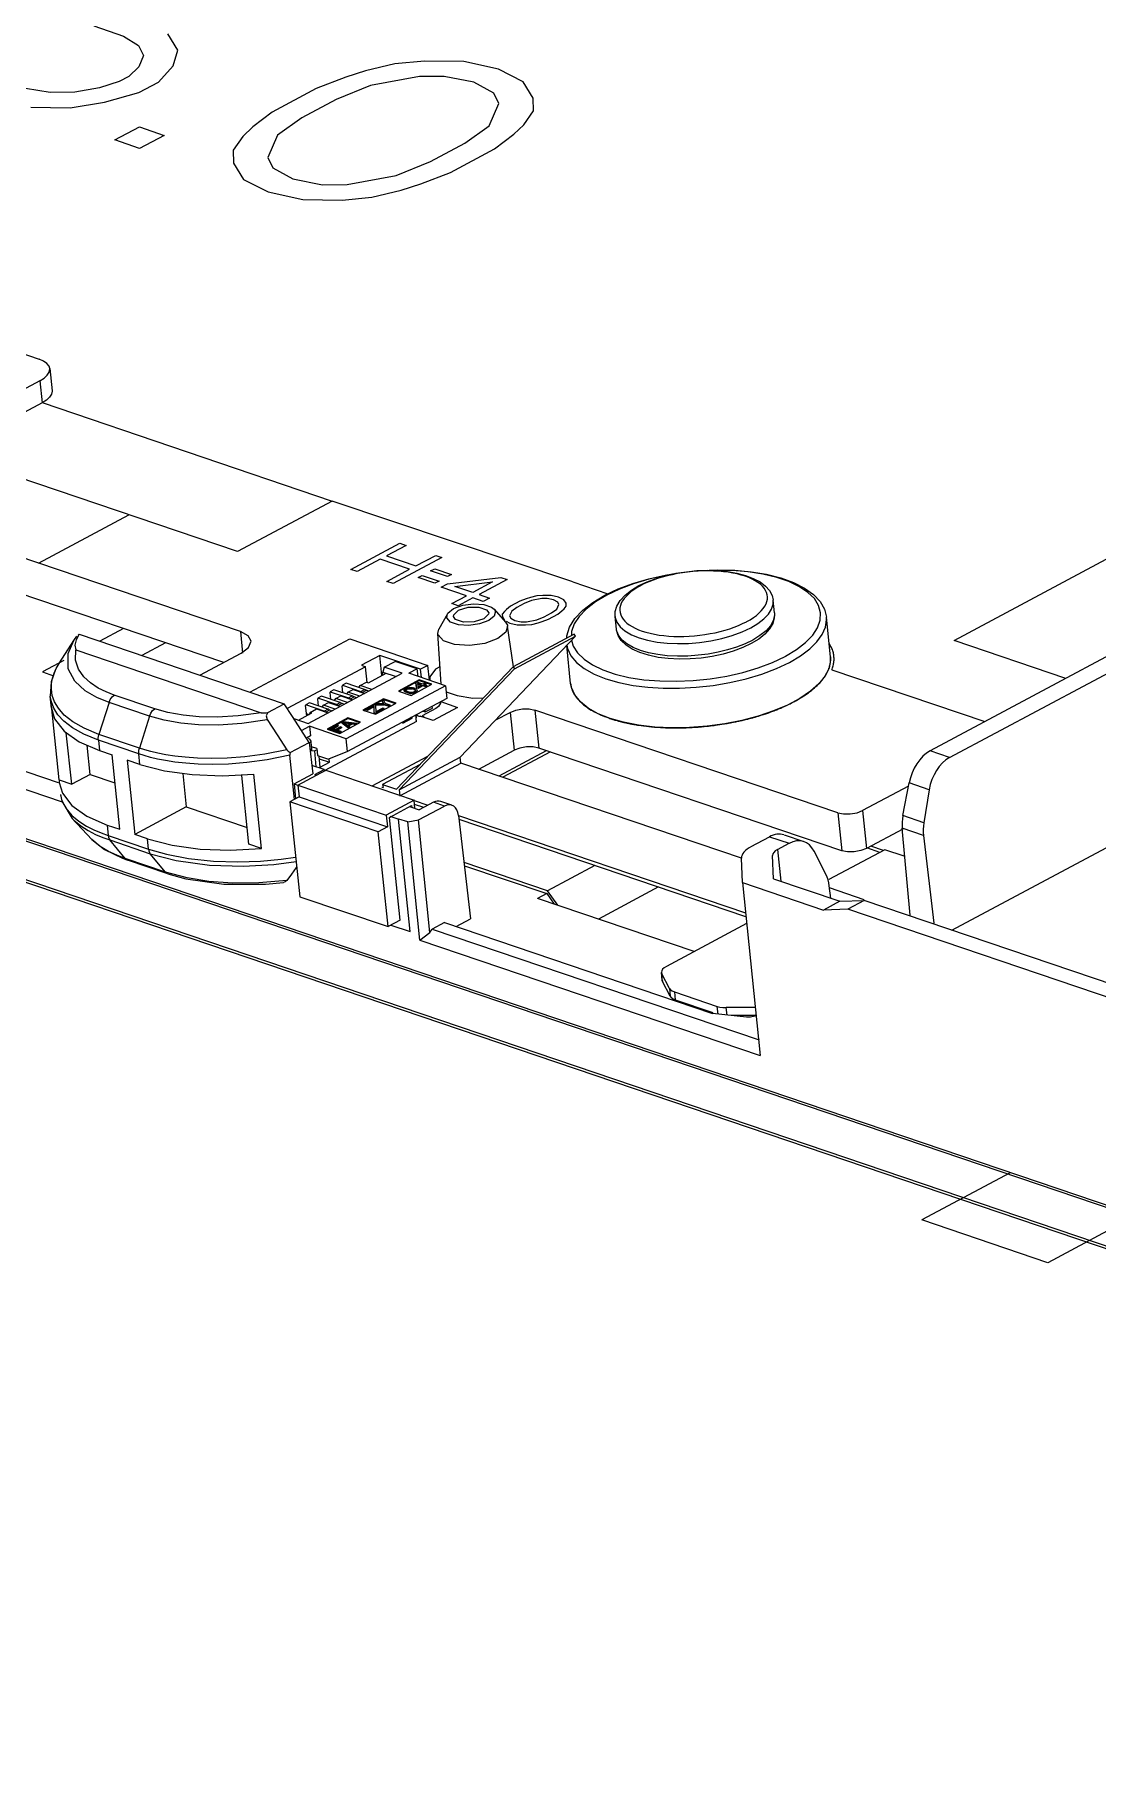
# Model space of a CAD drawing. Header units: millimetres. Extents: x 0 to 594, y 0 to 420.
# Drawn here: x 470.52 to 485.57, y 259.2 to 283.72 of the extents above; entities that cross this region are included whole.
import ezdxf

# ---------------------------------------------------------------- set-up
doc = ezdxf.new("R2010")
doc.units = ezdxf.units.MM
doc.header["$LTSCALE"] = 32.67
doc.layers.get('0').update_dxf_attribs({"linetype": 'CONTINUOUS'})
doc.layers.add('ASSEM_MEM', color=7, linetype='CONTINUOUS')

msp = doc.modelspace()

# ---------------------------------------------------------------- linework, layer by layer
at = {"color": 7, "linetype": 'CONTINUOUS'}
for p, q in [((479.458, 276.058), (479.609, 276.083)), ((479.105, 275.907), (479.109, 275.909)), ((478.619, 275.769), (478.625, 275.772)), ((481.001, 275.521), (480.982, 275.701)), ((478.165, 275.365), (478.128, 275.258)), ((478.763, 275.29), (478.744, 275.469)), ((478.768, 275.261), (478.763, 275.29)), ((480.607, 275.398), (480.603, 275.396)), ((481.001, 275.521), (481.001, 275.482)), ((481.794, 274.901), (481.736, 275.462)), ((473.57, 274.398), (474.984, 275.154)), ((474.984, 275.154), (476.092, 274.778)), ((478.113, 274.52), (478.058, 275.06)), ((478.128, 275.258), (478.125, 275.201)), ((478.128, 275.134), (478.151, 275.051)), ((478.151, 275.051), (478.212, 274.954)), ((478.795, 275.196), (478.768, 275.261)), ((481.313, 275.001), (481.442, 275.101)), ((475.409, 274.919), (475.149, 274.78)), ((475.988, 274.722), (475.409, 274.919)), ((475.438, 274.633), (475.409, 274.919)), ((475.474, 274.751), (475.63, 274.834)), ((475.942, 274.729), (475.63, 274.834)), ((480.771, 274.744), (480.972, 274.82)), ((480.972, 274.82), (481.152, 274.905)), ((481.158, 274.908), (481.152, 274.905)), ((481.158, 274.908), (481.313, 275.001)), ((481.213, 274.819), (481.369, 274.912)), ((475.21, 274.759), (474.1, 274.166)), ((474.398, 273.954), (475.729, 274.665)), ((475.149, 274.78), (475.21, 274.759)), ((475.233, 274.536), (475.21, 274.759)), ((475.249, 274.531), (475.5, 274.665)), ((475.345, 274.584), (475.404, 274.616)), ((475.345, 274.583), (475.345, 274.584)), ((475.373, 274.599), (475.377, 274.6)), ((475.404, 274.614), (475.404, 274.616)), ((475.448, 274.638), (475.453, 274.681)), ((475.474, 274.751), (475.453, 274.681)), ((475.453, 274.681), (475.641, 274.618)), ((475.729, 274.665), (475.474, 274.751)), ((475.969, 274.571), (475.674, 274.414)), ((475.685, 274.41), (475.97, 274.562)), ((475.942, 274.729), (475.824, 274.666)), ((476.342, 274.49), (475.824, 274.666)), ((475.953, 274.622), (475.942, 274.729)), ((476.147, 274.511), (475.969, 274.571)), ((475.969, 274.571), (475.97, 274.562)), ((475.97, 274.562), (476.138, 274.505)), ((476.092, 274.778), (475.988, 274.722)), ((476, 274.606), (475.988, 274.722)), ((476.114, 274.567), (476.092, 274.778)), ((478.424, 274.783), (478.572, 274.713)), ((478.449, 274.652), (478.614, 274.586)), ((478.572, 274.713), (478.745, 274.654)), ((478.745, 274.654), (478.939, 274.608)), ((478.939, 274.608), (479.151, 274.575)), ((480.326, 274.627), (480.554, 274.679)), ((480.554, 274.679), (480.771, 274.744)), ((481.774, 274.739), (481.718, 274.628)), ((474.586, 274.34), (474.534, 274.313)), ((474.796, 274.224), (474.534, 274.313)), ((474.534, 274.313), (474.535, 274.304)), ((474.848, 274.251), (474.586, 274.34)), ((474.708, 274.396), (474.701, 274.393)), ((474.701, 274.393), (474.711, 274.298)), ((474.759, 274.433), (474.707, 274.405)), ((474.707, 274.405), (474.969, 274.316)), ((474.707, 274.405), (474.708, 274.396)), ((475.021, 274.344), (474.759, 274.433)), ((474.787, 274.306), (474.86, 274.345)), ((474.86, 274.345), (475.026, 274.289)), ((474.881, 274.489), (474.874, 274.485)), ((474.874, 274.485), (474.884, 274.391)), ((474.932, 274.526), (474.88, 274.498)), ((474.88, 274.498), (475.142, 274.409)), ((474.88, 274.498), (474.881, 274.489)), ((475.194, 274.437), (474.932, 274.526)), ((476.342, 274.49), (474.936, 273.738)), ((474.942, 274.371), (474.96, 274.399)), ((476.361, 274.31), (474.954, 273.559)), ((474.96, 274.399), (475.033, 274.438)), ((475.126, 274.343), (474.96, 274.399)), ((474.969, 274.316), (475.021, 274.344)), ((475.043, 274.328), (474.992, 274.3)), ((475.033, 274.438), (475.199, 274.381)), ((475.084, 274.32), (475.033, 274.337)), ((475.115, 274.464), (475.133, 274.491)), ((475.133, 274.491), (475.224, 274.54)), ((475.299, 274.435), (475.133, 274.491)), ((475.142, 274.409), (475.194, 274.437)), ((475.217, 274.42), (475.165, 274.393)), ((475.257, 274.413), (475.206, 274.43)), ((475.224, 274.54), (475.249, 274.531)), ((475.674, 274.414), (475.853, 274.353)), ((475.756, 274.431), (475.761, 274.442)), ((475.756, 274.423), (475.756, 274.431)), ((475.763, 274.416), (475.756, 274.423)), ((475.757, 274.414), (475.756, 274.423)), ((475.757, 274.414), (475.763, 274.407)), ((475.761, 274.442), (475.775, 274.452)), ((475.769, 274.412), (475.763, 274.416)), ((475.763, 274.407), (475.763, 274.416)), ((475.763, 274.407), (475.77, 274.403)), ((475.781, 274.405), (475.769, 274.412)), ((475.77, 274.403), (475.769, 274.412)), ((475.77, 274.403), (475.782, 274.396)), ((475.775, 274.452), (475.796, 274.46)), ((475.779, 274.438), (475.777, 274.432)), ((475.777, 274.432), (475.783, 274.419)), ((475.79, 274.447), (475.779, 274.438)), ((475.78, 274.429), (475.779, 274.438)), ((475.779, 274.427), (475.78, 274.429)), ((475.78, 274.429), (475.791, 274.438)), ((475.781, 274.405), (475.808, 274.396)), ((475.781, 274.405), (475.782, 274.396)), ((475.809, 274.387), (475.782, 274.396)), ((475.783, 274.419), (475.799, 274.412)), ((475.808, 274.454), (475.79, 274.447)), ((475.791, 274.438), (475.79, 274.447)), ((475.791, 274.438), (475.809, 274.445)), ((475.796, 274.46), (475.819, 274.465)), ((475.799, 274.412), (475.82, 274.404)), ((475.823, 274.456), (475.808, 274.454)), ((475.809, 274.445), (475.808, 274.454)), ((475.827, 274.392), (475.808, 274.396)), ((475.809, 274.387), (475.808, 274.396)), ((475.809, 274.445), (475.824, 274.447)), ((475.809, 274.387), (475.828, 274.383)), ((475.819, 274.465), (475.837, 274.467)), ((475.82, 274.404), (475.841, 274.4)), ((475.853, 274.456), (475.823, 274.456)), ((475.824, 274.447), (475.823, 274.456)), ((475.824, 274.447), (475.853, 274.447)), ((475.839, 274.39), (475.827, 274.392)), ((475.828, 274.383), (475.827, 274.392)), ((475.828, 274.383), (475.84, 274.381)), ((475.837, 274.467), (475.855, 274.466)), ((475.857, 274.389), (475.839, 274.39)), ((475.84, 274.381), (475.839, 274.39)), ((475.84, 274.381), (475.857, 274.38)), ((475.841, 274.4), (475.871, 274.4)), ((475.853, 274.353), (476.147, 274.511)), ((475.874, 274.452), (475.853, 274.456)), ((475.853, 274.447), (475.853, 274.456)), ((475.853, 274.447), (475.875, 274.443)), ((475.855, 274.466), (475.867, 274.464)), ((475.874, 274.391), (475.857, 274.389)), ((475.857, 274.38), (475.857, 274.389)), ((475.857, 274.38), (475.875, 274.382)), ((475.867, 274.464), (475.885, 274.46)), ((475.871, 274.4), (475.886, 274.402)), ((475.895, 274.444), (475.874, 274.452)), ((475.875, 274.443), (475.874, 274.452)), ((475.898, 274.395), (475.874, 274.391)), ((475.875, 274.382), (475.874, 274.391)), ((475.896, 274.435), (475.875, 274.443)), ((475.875, 274.382), (475.899, 274.387)), ((475.912, 274.451), (475.885, 274.46)), ((475.886, 274.402), (475.903, 274.409)), ((475.91, 274.437), (475.895, 274.444)), ((475.896, 274.435), (475.895, 274.444)), ((475.896, 274.435), (475.911, 274.428)), ((475.918, 274.404), (475.898, 274.395)), ((475.899, 274.387), (475.898, 274.395)), ((475.899, 274.387), (475.919, 274.395)), ((475.903, 274.409), (475.914, 274.418)), ((475.911, 274.428), (475.91, 274.437)), ((475.917, 274.424), (475.91, 274.437)), ((475.911, 274.428), (475.915, 274.42)), ((475.912, 274.451), (475.925, 274.444)), ((475.914, 274.418), (475.917, 274.424)), ((475.933, 274.414), (475.918, 274.404)), ((475.919, 274.395), (475.918, 274.404)), ((475.919, 274.395), (475.933, 274.405)), ((475.937, 274.539), (475.92, 274.529)), ((475.92, 274.529), (475.921, 274.52)), ((475.932, 274.464), (475.92, 274.529)), ((475.921, 274.52), (475.933, 274.456)), ((475.925, 274.444), (475.931, 274.44)), ((475.931, 274.44), (475.937, 274.433)), ((475.932, 274.464), (475.951, 274.458)), ((475.933, 274.456), (475.932, 274.464)), ((475.952, 274.449), (475.933, 274.456)), ((475.938, 274.425), (475.933, 274.414)), ((475.933, 274.405), (475.939, 274.416)), ((475.933, 274.405), (475.933, 274.414)), ((476.019, 274.511), (475.937, 274.539)), ((475.937, 274.433), (475.938, 274.425)), ((475.939, 274.416), (475.938, 274.425)), ((475.939, 274.416), (475.938, 274.424)), ((476.002, 274.502), (475.944, 274.521)), ((475.944, 274.521), (475.953, 274.475)), ((475.992, 274.496), (475.946, 274.512)), ((475.951, 274.458), (476.02, 274.495)), ((475.952, 274.449), (475.951, 274.458)), ((476.021, 274.486), (475.952, 274.449)), ((475.953, 274.475), (476.002, 274.502)), ((476.048, 274.526), (476.019, 274.511)), ((476.02, 274.495), (476.063, 274.481)), ((476.021, 274.486), (476.02, 274.495)), ((476.064, 274.472), (476.021, 274.486)), ((476.037, 274.505), (476.066, 274.52)), ((476.08, 274.49), (476.037, 274.505)), ((476.066, 274.52), (476.048, 274.526)), ((476.067, 274.511), (476.048, 274.501)), ((476.063, 274.481), (476.08, 274.49)), ((476.064, 274.472), (476.063, 274.481)), ((476.081, 274.481), (476.064, 274.472)), ((476.067, 274.511), (476.066, 274.52)), ((476.081, 274.481), (476.08, 274.49)), ((476.342, 274.49), (476.361, 274.31)), ((481.36, 274.31), (481.185, 274.216)), ((474.257, 274.001), (474.448, 274.103)), ((474.361, 274.211), (474.355, 274.207)), ((474.355, 274.207), (474.37, 274.061)), ((474.413, 274.248), (474.361, 274.22)), ((474.623, 274.131), (474.361, 274.22)), ((474.361, 274.22), (474.361, 274.211)), ((474.366, 274.097), (474.409, 274.082)), ((474.38, 274.068), (474.37, 274.063)), ((474.377, 274.093), (474.38, 274.068)), ((474.383, 274.069), (474.38, 274.068)), ((474.675, 274.159), (474.413, 274.248)), ((474.42, 274.089), (474.423, 274.112)), ((474.423, 274.112), (474.513, 274.16)), ((474.448, 274.103), (474.423, 274.112)), ((474.513, 274.16), (474.679, 274.104)), ((474.535, 274.304), (474.528, 274.3)), ((474.528, 274.3), (474.538, 274.205)), ((474.595, 274.186), (474.614, 274.214)), ((474.614, 274.214), (474.686, 274.253)), ((474.78, 274.157), (474.614, 274.214)), ((474.623, 274.131), (474.675, 274.159)), ((474.697, 274.143), (474.646, 274.115)), ((474.686, 274.253), (474.852, 274.196)), ((474.686, 274.152), (474.738, 274.135)), ((474.769, 274.278), (474.787, 274.306)), ((474.953, 274.25), (474.787, 274.306)), ((474.796, 274.224), (474.848, 274.251)), ((474.87, 274.235), (474.819, 274.208)), ((474.86, 274.245), (474.911, 274.228)), ((475.465, 274.302), (475.17, 274.144)), ((475.17, 274.144), (475.349, 274.084)), ((475.181, 274.141), (475.465, 274.293)), ((475.329, 274.214), (475.214, 274.152)), ((475.214, 274.152), (475.229, 274.147)), ((475.215, 274.143), (475.214, 274.152)), ((475.23, 274.138), (475.215, 274.143)), ((475.229, 274.147), (475.33, 274.201)), ((475.23, 274.138), (475.229, 274.147)), ((475.33, 274.192), (475.23, 274.138)), ((475.351, 274.207), (475.329, 274.214)), ((475.333, 274.112), (475.33, 274.201)), ((475.333, 274.112), (475.357, 274.104)), ((475.333, 274.103), (475.333, 274.112)), ((475.358, 274.095), (475.333, 274.103)), ((475.349, 274.084), (475.643, 274.241)), ((475.351, 274.207), (475.356, 274.119)), ((475.37, 274.236), (475.352, 274.226)), ((475.469, 274.227), (475.352, 274.226)), ((475.353, 274.217), (475.352, 274.226)), ((475.353, 274.217), (475.47, 274.218)), ((475.454, 274.172), (475.356, 274.119)), ((475.357, 274.104), (475.472, 274.165)), ((475.358, 274.095), (475.357, 274.104)), ((475.473, 274.156), (475.358, 274.095)), ((475.37, 274.236), (475.465, 274.236)), ((475.462, 274.285), (475.445, 274.276)), ((475.446, 274.267), (475.445, 274.276)), ((475.465, 274.236), (475.445, 274.276)), ((475.446, 274.267), (475.462, 274.236)), ((475.472, 274.165), (475.454, 274.172)), ((475.462, 274.285), (475.486, 274.236)), ((475.643, 274.241), (475.465, 274.302)), ((475.465, 274.302), (475.465, 274.293)), ((475.465, 274.293), (475.633, 274.236)), ((475.469, 274.227), (475.542, 274.202)), ((475.47, 274.218), (475.469, 274.227)), ((475.543, 274.193), (475.47, 274.218)), ((475.473, 274.156), (475.472, 274.165)), ((475.559, 274.212), (475.486, 274.236)), ((475.542, 274.202), (475.559, 274.212)), ((475.543, 274.193), (475.542, 274.202)), ((475.56, 274.203), (475.543, 274.193)), ((475.56, 274.203), (475.559, 274.212)), ((475.929, 273.981), (475.92, 274.075)), ((475.922, 274.076), (475.926, 274.034)), ((476.205, 274.166), (476.011, 274.062)), ((476.051, 274.117), (476.019, 274.128)), ((476.023, 274.13), (476.051, 274.117)), ((476.048, 274.143), (476.051, 274.117)), ((476.051, 274.117), (476.155, 274.172)), ((476.155, 274.172), (476.152, 274.199)), ((481.185, 274.216), (480.987, 274.132)), ((474.194, 274.023), (474.398, 273.954)), ((474.303, 273.853), (474.417, 273.914)), ((474.936, 273.738), (474.417, 273.914)), ((474.417, 273.914), (474.431, 273.779)), ((475.929, 273.981), (474.632, 273.288)), ((474.96, 274.032), (474.666, 273.875)), ((474.666, 273.875), (474.845, 273.814)), ((474.961, 274.023), (474.677, 273.871)), ((474.701, 273.878), (474.805, 273.934)), ((474.844, 273.83), (474.701, 273.878)), ((474.702, 273.869), (474.701, 273.878)), ((474.702, 273.869), (474.845, 273.821)), ((474.737, 273.881), (474.823, 273.927)), ((474.776, 273.868), (474.737, 273.881)), ((474.748, 273.877), (474.824, 273.919)), ((474.776, 273.868), (474.851, 273.908)), ((474.794, 273.862), (474.87, 273.902)), ((474.861, 273.839), (474.794, 273.862)), ((474.823, 273.927), (474.805, 273.934)), ((474.805, 273.858), (474.87, 273.893)), ((474.823, 273.927), (474.824, 273.919)), ((474.844, 273.83), (474.861, 273.839)), ((474.845, 273.821), (474.844, 273.83)), ((474.845, 273.814), (475.139, 273.972)), ((474.845, 273.821), (474.862, 273.83)), ((474.87, 273.902), (474.851, 273.908)), ((474.861, 273.839), (474.862, 273.83)), ((474.87, 273.902), (474.87, 273.893)), ((474.874, 273.971), (474.897, 273.983)), ((474.971, 273.897), (474.874, 273.971)), ((474.875, 273.962), (474.874, 273.971)), ((474.875, 273.962), (474.972, 273.889)), ((474.897, 273.983), (475.087, 273.959)), ((475.006, 273.959), (474.898, 273.973)), ((474.898, 273.973), (474.954, 273.931)), ((474.912, 273.962), (474.993, 273.952)), ((474.954, 273.931), (475.006, 273.959)), ((475.139, 273.972), (474.96, 274.032)), ((474.96, 274.032), (474.961, 274.023)), ((474.961, 274.023), (475.129, 273.966)), ((474.964, 273.925), (475.021, 273.956)), ((474.964, 273.925), (474.988, 273.907)), ((474.971, 273.92), (475.022, 273.947)), ((474.971, 273.897), (474.988, 273.907)), ((474.972, 273.889), (474.971, 273.897)), ((474.972, 273.889), (474.989, 273.898)), ((474.988, 273.907), (474.989, 273.898)), ((475.069, 273.95), (475.021, 273.956)), ((475.021, 273.956), (475.022, 273.947)), ((475.022, 273.947), (475.07, 273.941)), ((475.069, 273.95), (475.087, 273.959)), ((475.07, 273.941), (475.069, 273.95)), ((475.07, 273.941), (475.088, 273.95)), ((475.088, 273.95), (475.087, 273.959)), ((475.738, 273.959), (475.736, 273.977)), ((475.738, 273.959), (475.87, 274.029)), ((475.87, 274.029), (475.849, 274.037)), ((475.87, 274.029), (475.868, 274.047)), ((475.927, 274.003), (475.926, 274.034)), ((475.967, 274.054), (475.955, 274.058)), ((475.972, 274.053), (475.967, 274.055)), ((478.864, 273.971), (478.672, 274.026)), ((474.431, 273.779), (474.371, 273.747)), ((474.435, 273.689), (474.414, 273.677)), ((474.422, 273.583), (474.445, 273.595)), ((474.432, 273.703), (474.435, 273.689)), ((474.435, 273.689), (474.445, 273.595)), ((474.519, 273.598), (474.442, 273.624)), ((474.521, 273.583), (474.488, 273.565)), ((474.519, 273.598), (474.529, 273.5)), ((474.954, 273.559), (474.936, 273.738)), ((474.488, 273.565), (474.435, 273.561)), ((474.511, 273.34), (474.488, 273.565)), ((474.529, 273.5), (474.685, 273.447)), ((474.567, 273.333), (474.55, 273.492)), ((474.554, 273.452), (474.698, 273.404)), ((474.567, 273.333), (474.698, 273.404)), ((474.954, 273.559), (474.685, 273.447)), ((474.698, 273.404), (474.694, 273.45))]:
    msp.add_line(p, q, dxfattribs=at)
for points in [[(478.597, 275.771), (478.786, 275.86), (478.996, 275.939), (479.221, 276.005), (479.458, 276.058)], [(479.476, 276.054), (479.451, 276.049), (479.223, 275.997), (479.006, 275.933), (478.805, 275.857), (478.625, 275.772)], [(479.081, 275.908), (479.197, 275.963), (479.325, 276.01), (479.462, 276.05), (479.605, 276.082), (479.753, 276.105), (479.902, 276.12), (480.051, 276.125), (480.197, 276.121), (480.337, 276.107), (480.469, 276.085), (480.591, 276.053), (480.701, 276.011), (480.796, 275.961), (480.873, 275.902), (480.93, 275.838), (480.966, 275.77), (480.982, 275.701)], [(480.607, 275.398), (480.656, 275.425), (480.703, 275.455), (480.744, 275.486), (480.781, 275.517), (480.813, 275.549), (480.841, 275.582), (480.863, 275.615), (480.881, 275.648), (480.893, 275.681), (480.9, 275.714), (480.902, 275.747), (480.898, 275.779), (480.889, 275.81), (480.875, 275.841), (480.855, 275.871), (480.831, 275.899), (480.801, 275.927), (480.767, 275.953), (480.728, 275.978), (480.685, 276), (480.637, 276.022), (480.586, 276.04), (480.531, 276.057), (480.472, 276.073), (480.411, 276.086), (480.346, 276.097), (480.279, 276.105), (480.21, 276.112), (480.139, 276.115), (480.066, 276.117), (479.993, 276.116), (479.919, 276.113), (479.845, 276.108), (479.77, 276.1), (479.696, 276.09), (479.623, 276.078), (479.551, 276.063), (479.481, 276.047), (479.412, 276.028), (479.346, 276.008), (479.281, 275.985), (479.221, 275.961), (479.162, 275.936), (479.109, 275.909)], [(479.935, 276.121), (479.95, 276.122), (480.197, 276.132), (480.439, 276.126), (480.671, 276.105), (480.889, 276.069), (481.09, 276.019), (481.271, 275.953), (481.426, 275.874), (481.553, 275.783), (481.648, 275.681), (481.708, 275.573), (481.736, 275.462)], [(481.442, 275.101), (481.543, 275.205), (481.612, 275.311), (481.649, 275.418), (481.654, 275.524), (481.626, 275.626), (481.566, 275.723), (481.474, 275.812), (481.353, 275.893), (481.205, 275.964), (481.032, 276.023), (480.838, 276.069), (480.627, 276.102), (480.402, 276.12), (480.168, 276.124), (480.135, 276.122)], [(478.744, 275.469), (478.746, 275.543), (478.77, 275.619), (478.816, 275.697), (478.885, 275.773), (478.974, 275.844), (479.081, 275.908)], [(479.105, 275.907), (479.056, 275.879), (479.01, 275.849), (478.968, 275.819), (478.931, 275.787), (478.899, 275.755), (478.871, 275.723), (478.849, 275.69), (478.831, 275.657), (478.819, 275.624), (478.812, 275.591), (478.811, 275.558), (478.814, 275.526), (478.823, 275.494), (478.838, 275.463)], [(478.099, 275.318), (478.174, 275.44), (478.285, 275.558)], [(478.335, 275.576), (478.235, 275.472), (478.165, 275.365)], [(478.285, 275.558), (478.427, 275.669), (478.597, 275.771)], [(478.619, 275.769), (478.464, 275.676), (478.335, 275.576)], [(480.664, 275.31), (480.766, 275.372), (480.852, 275.438), (480.915, 275.505), (480.958, 275.573), (480.98, 275.643), (480.982, 275.701)], [(478.059, 275.165), (478.06, 275.198), (478.099, 275.318)], [(478.744, 275.469), (478.746, 275.457), (478.768, 275.39), (478.815, 275.325), (478.882, 275.267), (478.975, 275.212), (479.084, 275.168)], [(479.497, 274.874), (479.353, 274.891), (479.217, 274.92), (479.095, 274.958), (478.987, 275.007), (478.898, 275.066), (478.831, 275.131), (478.787, 275.202), (478.765, 275.275), (478.763, 275.29)], [(478.838, 275.463), (478.857, 275.434), (478.882, 275.405)], [(478.882, 275.405), (478.911, 275.377), (478.945, 275.352), (478.985, 275.327), (479.027, 275.304), (479.076, 275.283), (479.126, 275.264), (479.181, 275.247)], [(479.084, 275.168), (479.204, 275.134), (479.34, 275.108), (479.48, 275.093), (479.628, 275.087), (479.782, 275.09), (479.94, 275.103), (480.098, 275.127), (480.254, 275.16), (480.4, 275.201), (480.542, 275.253), (480.664, 275.31)], [(480.301, 275.276), (480.367, 275.297), (480.431, 275.319), (480.491, 275.343), (480.55, 275.369), (480.603, 275.396)], [(481.001, 275.521), (480.998, 275.449), (480.976, 275.373), (480.931, 275.297), (480.864, 275.221), (480.777, 275.151), (480.673, 275.088)], [(481.001, 275.482), (480.984, 275.411), (480.943, 275.339), (480.882, 275.269), (480.795, 275.199), (480.692, 275.136)], [(481.369, 274.912), (481.501, 275.012), (481.602, 275.112), (481.676, 275.214), (481.722, 275.32), (481.738, 275.424), (481.736, 275.462)], [(478.059, 275.062), (478.069, 275.015), (478.116, 274.914), (478.196, 274.819), (478.305, 274.732), (478.449, 274.652)], [(479.102, 274.989), (478.997, 275.031), (478.908, 275.082), (478.842, 275.136), (478.795, 275.196)], [(480.692, 275.136), (480.584, 275.084), (480.463, 275.036), (480.337, 274.997), (480.204, 274.964), (480.064, 274.938), (479.92, 274.92), (479.774, 274.91), (479.626, 274.908), (479.483, 274.915), (479.347, 274.931), (479.216, 274.956), (479.102, 274.989)], [(479.181, 275.247), (479.24, 275.232), (479.301, 275.219)], [(479.301, 275.219), (479.367, 275.208), (479.433, 275.199), (479.503, 275.193), (479.573, 275.189), (479.646, 275.187), (479.719, 275.188), (479.793, 275.191), (479.868, 275.197), (479.942, 275.204), (480.016, 275.215), (480.089, 275.227), (480.161, 275.241), (480.231, 275.258), (480.301, 275.276)], [(480.673, 275.088), (480.551, 275.03), (480.417, 274.979)], [(478.212, 274.954), (478.303, 274.864), (478.424, 274.783)], [(480.417, 274.979), (480.272, 274.938), (480.12, 274.905), (479.964, 274.882), (479.806, 274.869), (479.649, 274.866), (479.497, 274.874)], [(480.821, 274.653), (481.03, 274.733), (481.213, 274.819)], [(481.794, 274.901), (481.795, 274.85), (481.774, 274.739)], [(478.614, 274.586), (478.795, 274.534), (478.997, 274.494), (479.206, 274.467), (479.426, 274.454), (479.657, 274.454), (479.892, 274.467), (480.131, 274.493), (480.37, 274.534), (480.601, 274.587), (480.821, 274.653)], [(479.151, 274.575), (479.375, 274.557), (479.61, 274.553), (479.849, 274.564), (480.089, 274.588), (480.326, 274.627)], [(481.718, 274.628), (481.629, 274.517), (481.509, 274.411), (481.36, 274.31)], [(474.969, 274.316), (474.977, 274.313), (474.984, 274.307), (474.991, 274.301)], [(475.043, 274.328), (475.036, 274.335), (475.029, 274.34), (475.021, 274.344)], [(475.142, 274.409), (475.15, 274.405), (475.158, 274.4), (475.164, 274.393)], [(475.217, 274.42), (475.21, 274.428), (475.202, 274.433), (475.194, 274.437)], [(478.672, 274.026), (478.503, 274.093), (478.362, 274.172), (478.251, 274.261), (478.171, 274.358), (478.124, 274.462), (478.113, 274.52)], [(474.623, 274.131), (474.63, 274.127), (474.638, 274.122), (474.644, 274.116)], [(474.697, 274.143), (474.69, 274.15), (474.682, 274.155), (474.675, 274.159)], [(474.796, 274.224), (474.804, 274.22), (474.811, 274.215), (474.818, 274.208)], [(474.87, 274.235), (474.863, 274.242), (474.856, 274.248), (474.848, 274.251)], [(475.955, 274.058), (475.939, 274.068), (475.93, 274.08)], [(475.967, 274.054), (475.956, 274.058), (475.942, 274.069), (475.935, 274.082), (475.935, 274.083)], [(476.275, 274.264), (476.269, 274.244), (476.257, 274.219), (476.242, 274.197), (476.224, 274.179), (476.205, 274.166)], [(480.987, 274.132), (480.77, 274.058), (480.538, 273.997), (480.296, 273.949), (480.046, 273.915), (479.795, 273.896), (479.547, 273.892), (479.307, 273.903), (479.077, 273.93), (478.864, 273.971)], [(476.038, 274.054), (476.003, 274.05), (475.975, 274.051), (475.967, 274.054)], [(474.395, 273.746), (474.406, 273.74), (474.416, 273.73), (474.425, 273.717), (474.432, 273.703)], [(474.445, 273.595), (474.445, 273.585), (474.443, 273.576), (474.439, 273.569)]]:
    msp.add_lwpolyline(points, dxfattribs=at)
at = {"layer": 'ASSEM_MEM', "color": 7, "linetype": 'CONTINUOUS'}
for p, q in [((506.962, 259.883), (406.4, 293.998)), ((506.997, 259.901), (406.434, 294.016)), ((507.187, 259.256), (406.625, 293.371)), ((507.236, 259.203), (406.673, 293.318)), ((471.36, 283.839), (471.78, 283.696)), ((471.78, 283.696), (471.991, 283.564)), ((472.551, 283.496), (472.408, 283.726)), ((471.991, 283.564), (472.063, 283.419)), ((472.063, 283.419), (471.995, 283.26)), ((472.483, 283.276), (472.551, 283.496)), ((471.995, 283.26), (471.857, 283.125)), ((472.277, 283.043), (472.483, 283.276)), ((475.207, 283.201), (474.928, 283.113)), ((475.624, 283.302), (475.207, 283.201)), ((476.043, 283.342), (475.624, 283.302)), ((476.601, 283.334), (476.043, 283.342)), ((477.091, 283.228), (476.601, 283.334)), ((477.442, 283.049), (477.091, 283.228)), ((470.743, 282.897), (470.393, 282.955)), ((471.092, 282.9), (470.743, 282.897)), ((471.44, 282.963), (471.092, 282.9)), ((471.718, 283.051), (471.44, 282.963)), ((471.512, 282.757), (471.999, 282.895)), ((471.857, 283.125), (471.718, 283.051)), ((471.999, 282.895), (472.277, 283.043)), ((474.511, 282.952), (473.887, 282.618)), ((474.928, 283.113), (474.511, 282.952)), ((475.279, 282.995), (474.792, 282.796)), ((475.975, 283.122), (475.279, 282.995)), ((476.324, 283.125), (475.975, 283.122)), ((476.744, 283.043), (476.324, 283.125)), ((477.025, 282.887), (476.744, 283.043)), ((477.097, 282.741), (477.025, 282.887)), ((477.584, 282.818), (477.442, 283.049)), ((470.466, 282.688), (471.024, 282.68)), ((471.024, 282.68), (471.512, 282.757)), ((474.792, 282.796), (474.307, 282.536)), ((476.961, 282.424), (477.097, 282.741)), ((477.586, 282.636), (477.584, 282.818)), ((471.658, 282.223), (472.005, 282.408)), ((472.005, 282.408), (472.355, 282.289)), ((473.61, 282.409), (473.472, 282.274)), ((473.887, 282.618), (473.61, 282.409)), ((474.307, 282.536), (473.961, 282.29)), ((476.615, 282.178), (476.961, 282.424)), ((477.311, 282.305), (477.449, 282.44)), ((477.449, 282.44), (477.586, 282.636)), ((472.008, 282.104), (471.658, 282.223)), ((472.355, 282.289), (472.008, 282.104)), ((473.472, 282.274), (473.335, 282.078)), ((473.961, 282.29), (473.825, 281.973)), ((476.129, 281.918), (476.615, 282.178)), ((477.034, 282.096), (477.311, 282.305)), ((473.335, 282.078), (473.337, 281.896)), ((473.825, 281.973), (473.896, 281.827)), ((475.643, 281.719), (476.129, 281.918)), ((476.41, 281.762), (477.034, 282.096)), ((483.544, 275.13), (496.587, 282.102)), ((473.337, 281.896), (473.479, 281.665)), ((473.479, 281.665), (473.831, 281.486)), ((473.896, 281.827), (474.177, 281.671)), ((474.177, 281.671), (474.597, 281.589)), ((474.946, 281.592), (475.643, 281.719)), ((475.993, 281.601), (476.41, 281.762)), ((473.831, 281.486), (474.32, 281.38)), ((474.597, 281.589), (474.946, 281.592)), ((475.297, 281.412), (475.715, 281.513)), ((475.715, 281.513), (475.993, 281.601)), ((474.32, 281.38), (474.879, 281.372)), ((474.879, 281.372), (475.297, 281.412)), ((447.714, 280.713), (470.911, 272.844)), ((468.672, 279.767), (470.585, 279.118)), ((470.736, 278.984), (470.768, 278.67)), ((470.596, 278.811), (470.145, 278.571)), ((470.596, 278.811), (470.628, 278.497)), ((470.628, 278.497), (470.178, 278.257)), ((470.629, 278.501), (474.736, 277.107)), ((473.396, 276.391), (468.983, 277.887)), ((491.066, 277.767), (483.204, 273.565)), ((474.736, 277.107), (473.396, 276.391)), ((478.144, 275.96), (474.736, 277.107)), ((483.481, 273.471), (490.405, 277.171)), ((473.436, 275.257), (468.914, 276.791)), ((470.576, 276.227), (471.858, 276.912)), ((475.002, 276.138), (475.695, 276.508)), ((475.416, 276.281), (475.092, 276.108)), ((475.833, 276.139), (475.416, 276.281)), ((475.785, 276.478), (475.504, 276.328)), ((475.504, 276.328), (475.922, 276.187)), ((476.291, 276.306), (475.598, 275.936)), ((475.695, 276.508), (475.785, 276.478)), ((475.922, 276.187), (476.202, 276.336)), ((476.202, 276.336), (476.291, 276.306)), ((473.2, 274.818), (468.97, 276.253)), ((475.092, 276.108), (475.002, 276.138)), ((475.509, 275.966), (475.833, 276.139)), ((475.953, 276.021), (476.012, 276.053)), ((476.012, 276.053), (476.25, 275.972)), ((476.13, 276.116), (476.189, 276.147)), ((476.368, 276.035), (476.13, 276.116)), ((476.189, 276.147), (476.427, 276.067)), ((476.427, 276.067), (476.368, 276.035)), ((476.37, 275.932), (477.125, 276.023)), ((477.125, 276.023), (477.215, 275.993)), ((475.598, 275.936), (475.509, 275.966)), ((476.191, 275.941), (475.953, 276.021)), ((476.25, 275.972), (476.191, 275.941)), ((476.281, 275.884), (476.37, 275.932)), ((476.639, 275.763), (476.281, 275.884)), ((476.474, 275.896), (477.007, 275.96)), ((476.727, 275.81), (476.474, 275.896)), ((477.007, 275.96), (476.727, 275.81)), ((477.215, 275.993), (476.816, 275.78)), ((476.816, 275.78), (476.965, 275.73)), ((478.144, 275.96), (478.641, 275.792)), ((476.432, 275.653), (476.639, 275.763)), ((476.522, 275.622), (476.432, 275.653)), ((476.458, 275.492), (476.525, 275.558)), ((476.728, 275.733), (476.522, 275.622)), ((476.877, 275.682), (476.728, 275.733)), ((476.965, 275.73), (476.877, 275.682)), ((477.03, 275.576), (477.193, 275.39)), ((477.175, 275.542), (477.146, 275.501)), ((477.205, 275.571), (477.175, 275.542)), ((477.264, 275.616), (477.205, 275.571)), ((477.279, 275.546), (477.25, 275.478)), ((477.396, 275.686), (477.264, 275.616)), ((477.353, 275.598), (477.279, 275.546)), ((477.456, 275.653), (477.353, 275.598)), ((477.485, 275.721), (477.396, 275.686)), ((477.559, 275.696), (477.456, 275.653)), ((477.544, 275.739), (477.485, 275.721)), ((477.633, 275.761), (477.544, 275.739)), ((477.707, 275.723), (477.559, 275.696)), ((477.722, 275.769), (477.633, 275.761)), ((477.782, 275.723), (477.707, 275.723)), ((477.84, 275.768), (477.722, 275.769)), ((477.871, 275.706), (477.782, 275.723)), ((477.944, 275.745), (477.84, 275.768)), ((477.843, 275.522), (477.917, 275.574)), ((477.93, 275.673), (477.871, 275.706)), ((477.917, 275.574), (477.946, 275.642)), ((477.946, 275.642), (477.93, 275.673)), ((477.932, 275.505), (477.991, 275.549)), ((478.019, 275.707), (477.944, 275.745)), ((477.991, 275.549), (478.021, 275.578)), ((478.049, 275.658), (478.019, 275.707)), ((478.021, 275.578), (478.05, 275.619)), ((478.05, 275.619), (478.049, 275.658)), ((471.781, 275.299), (471.444, 275.119)), ((476.232, 275.231), (476.247, 275.292)), ((476.369, 275.507), (476.247, 275.292)), ((476.361, 275.45), (476.369, 275.507)), ((476.414, 275.391), (476.361, 275.45)), ((476.456, 275.471), (476.458, 275.492)), ((476.951, 275.503), (476.883, 275.437)), ((476.953, 275.524), (476.951, 275.503)), ((477.032, 275.477), (476.953, 275.413)), ((477.146, 275.501), (477.147, 275.462)), ((477.147, 275.462), (477.177, 275.413)), ((477.221, 275.333), (477.197, 275.249)), ((477.199, 275.402), (477.251, 275.375)), ((477.303, 274.759), (477.221, 275.333)), ((477.25, 275.478), (477.265, 275.447)), ((477.251, 275.375), (477.356, 275.352)), ((477.265, 275.447), (477.325, 275.414)), ((477.325, 275.414), (477.414, 275.397)), ((477.356, 275.352), (477.474, 275.351)), ((477.414, 275.397), (477.489, 275.397)), ((477.474, 275.351), (477.563, 275.359)), ((477.489, 275.397), (477.637, 275.425)), ((477.563, 275.359), (477.652, 275.381)), ((477.637, 275.425), (477.74, 275.467)), ((477.652, 275.381), (477.711, 275.399)), ((477.711, 275.399), (477.8, 275.434)), ((477.74, 275.467), (477.843, 275.522)), ((477.8, 275.434), (477.932, 275.505)), ((470.917, 274.88), (471.078, 275.132)), ((470.996, 274.944), (471.077, 275.131)), ((471.078, 275.132), (471.12, 275.192)), ((471.089, 275.063), (471.107, 274.997)), ((471.139, 275.212), (471.151, 275.218)), ((471.151, 275.218), (474.056, 274.233)), ((472.377, 275.097), (472.04, 274.917)), ((473.436, 275.257), (473.468, 274.952)), ((476.278, 274.512), (476.232, 275.231)), ((476.55, 273.475), (478.184, 275.193)), ((477.197, 275.249), (477.083, 275.157)), ((478.164, 275.222), (477.298, 274.759)), ((477.318, 274.73), (478.184, 275.193)), ((478.184, 275.193), (478.164, 275.222)), ((485.128, 274.593), (483.544, 275.13)), ((470.934, 274.846), (470.631, 274.684)), ((470.826, 274.732), (470.898, 274.85)), ((470.898, 274.85), (470.917, 274.88)), ((470.998, 274.73), (470.996, 274.944)), ((471.107, 274.997), (473.731, 274.106)), ((472.863, 274.638), (473.447, 274.95)), ((481.794, 274.896), (481.794, 274.901)), ((470.631, 274.684), (470.79, 274.631)), ((470.797, 274.668), (470.826, 274.732)), ((470.819, 274.716), (470.826, 274.732)), ((471.09, 274.554), (470.998, 274.73)), ((475.648, 273.024), (477.298, 274.759)), ((477.318, 274.73), (475.684, 273.012)), ((476.12, 274.615), (476.118, 274.578)), ((476.118, 274.578), (476.125, 274.564)), ((477.298, 274.759), (477.318, 274.73)), ((481.716, 274.625), (481.72, 274.63)), ((481.773, 274.737), (481.774, 274.741)), ((481.813, 274.716), (483.981, 273.98)), ((466.882, 274.466), (470.855, 273.118)), ((470.76, 274.171), (470.742, 274.343)), ((470.759, 274.259), (470.742, 274.343)), ((472.222, 274.163), (471.65, 274.357)), ((476.351, 274.404), (476.506, 274.352)), ((478.113, 274.52), (478.114, 274.515)), ((478.17, 274.361), (478.173, 274.356)), ((481.357, 274.307), (481.364, 274.312)), ((481.624, 274.512), (481.631, 274.519)), ((470.867, 273.154), (470.758, 274.208)), ((471.575, 274.252), (471.433, 273.8)), ((472.147, 274.058), (471.575, 274.252)), ((473.823, 274.108), (474.056, 274.233)), ((476.512, 274.183), (476.165, 273.998)), ((476.274, 274.264), (476.512, 274.183)), ((477.053, 274.004), (477.256, 274.112)), ((477.256, 274.112), (477.312, 273.574)), ((481.898, 272.689), (477.608, 274.144)), ((477.608, 274.144), (477.664, 273.606)), ((478.249, 274.263), (478.252, 274.26)), ((481.016, 274.143), (481.032, 274.149)), ((481.032, 274.149), (481.049, 274.156)), ((481.049, 274.156), (481.07, 274.165)), ((481.07, 274.165), (481.09, 274.173)), ((481.09, 274.173), (481.105, 274.18)), ((481.182, 274.214), (481.19, 274.218)), ((481.19, 274.218), (481.199, 274.223)), ((481.199, 274.223), (481.209, 274.227)), ((481.209, 274.227), (481.221, 274.234)), ((481.221, 274.234), (481.235, 274.241)), ((471.046, 273.093), (470.97, 273.822)), ((472.147, 274.058), (472.005, 273.606)), ((472.354, 274), (472.147, 274.058)), ((476.165, 273.998), (475.981, 274.06)), ((478.667, 274.027), (478.676, 274.024)), ((478.757, 273.999), (478.772, 273.995)), ((478.817, 273.982), (478.832, 273.979)), ((478.832, 273.979), (478.848, 273.975)), ((478.848, 273.975), (478.867, 273.97)), ((478.867, 273.97), (478.879, 273.967)), ((479.041, 273.935), (479.063, 273.932)), ((479.063, 273.932), (479.078, 273.93)), ((479.302, 273.904), (479.312, 273.903)), ((479.541, 273.892), (479.552, 273.892)), ((479.732, 273.894), (479.751, 273.894)), ((479.751, 273.894), (479.771, 273.895)), ((479.771, 273.895), (479.798, 273.896)), ((480.194, 273.933), (480.226, 273.938)), ((480.226, 273.938), (480.257, 273.943)), ((480.257, 273.943), (480.291, 273.948)), ((480.291, 273.948), (480.314, 273.952)), ((480.314, 273.952), (480.333, 273.955)), ((480.333, 273.955), (480.367, 273.962)), ((480.367, 273.962), (480.379, 273.964)), ((480.379, 273.964), (480.398, 273.967)), ((480.398, 273.967), (480.421, 273.972)), ((480.421, 273.972), (480.452, 273.978)), ((480.452, 273.978), (480.47, 273.982)), ((480.47, 273.982), (480.495, 273.987)), ((480.495, 273.987), (480.533, 273.996)), ((480.533, 273.996), (480.543, 273.998)), ((480.543, 273.998), (480.574, 274.005)), ((480.622, 274.017), (480.646, 274.024)), ((480.646, 274.024), (480.67, 274.03)), ((480.67, 274.03), (480.694, 274.036)), ((480.694, 274.036), (480.717, 274.043)), ((480.752, 274.053), (480.773, 274.059)), ((471.307, 273.233), (471.264, 273.645)), ((471.423, 273.744), (471.426, 273.772)), ((471.424, 273.717), (471.423, 273.744)), ((471.996, 273.523), (471.424, 273.717)), ((471.424, 273.717), (471.439, 273.569)), ((471.426, 273.772), (471.433, 273.8)), ((472.005, 273.606), (471.433, 273.8)), ((471.995, 273.55), (471.998, 273.578)), ((471.998, 273.578), (472.005, 273.606)), ((472.081, 273.581), (472.005, 273.606)), ((474.094, 273.583), (474.113, 273.56)), ((474.139, 273.541), (474.41, 273.685)), ((474.41, 273.685), (474.462, 273.24)), ((476.813, 273.308), (477.312, 273.574)), ((481.954, 272.151), (477.664, 273.606)), ((471.439, 273.569), (471.618, 273.508)), ((471.727, 272.455), (471.618, 273.508)), ((472.011, 273.375), (471.832, 273.436)), ((471.832, 273.436), (471.941, 272.382)), ((471.996, 273.523), (471.995, 273.55)), ((472.073, 273.499), (471.996, 273.523)), ((472.011, 273.375), (471.996, 273.523)), ((474.113, 273.56), (474.139, 273.541)), ((474.201, 272.879), (474.136, 273.504)), ((474.624, 273.301), (474.448, 273.361)), ((475.303, 273.069), (476.09, 273.489)), ((475.98, 273.374), (475.451, 273.091)), ((475.684, 273.012), (476.55, 273.475)), ((475.692, 272.931), (476.558, 273.394)), ((476.558, 273.394), (476.55, 273.475)), ((480.533, 272.046), (476.558, 273.394)), ((477.101, 273.21), (477.772, 273.569)), ((477.827, 273.551), (477.155, 273.192)), ((483.481, 273.471), (483.204, 273.565)), ((470.867, 273.154), (471.046, 273.093)), ((470.867, 273.154), (470.869, 273.117)), ((470.869, 273.117), (470.914, 272.965)), ((471.307, 273.233), (471.046, 273.093)), ((471.307, 273.233), (471.659, 273.114)), ((472.62, 273.247), (472.669, 272.771)), ((473.182, 273.212), (473.625, 273.235)), ((473.555, 272.242), (473.455, 273.217)), ((473.734, 272.181), (473.625, 273.235)), ((474.197, 273.098), (474.462, 273.24)), ((474.197, 273.098), (474.251, 273.08)), ((474.197, 273.098), (474.218, 272.888)), ((474.251, 273.08), (474.646, 273.291)), ((474.492, 273.23), (474.624, 273.301)), ((474.492, 273.23), (474.516, 273.222)), ((474.624, 273.301), (474.628, 273.272)), ((474.646, 273.291), (475.897, 272.867)), ((475.451, 273.091), (475.648, 273.024)), ((475.451, 273.091), (475.456, 273.046)), ((482.82, 272.648), (482.908, 273.113)), ((483.193, 273.016), (482.908, 273.113)), ((470.887, 272.95), (470.906, 272.851)), ((470.887, 272.945), (470.901, 272.876)), ((470.901, 272.876), (470.961, 272.752)), ((470.906, 272.851), (471.051, 272.61)), ((470.914, 272.965), (471.047, 272.791)), ((474.268, 272.914), (474.136, 272.844)), ((475.388, 272.42), (474.136, 272.844)), ((474.136, 272.844), (474.276, 271.499)), ((474.251, 273.08), (475.502, 272.656)), ((474.251, 273.08), (474.268, 272.914)), ((474.268, 272.914), (475.519, 272.49)), ((475.438, 273.052), (475.456, 273.046)), ((475.897, 272.867), (475.502, 272.656)), ((475.684, 273.012), (475.692, 272.931)), ((475.896, 272.862), (476.093, 272.795)), ((475.909, 272.75), (475.897, 272.867)), ((476.171, 272.837), (475.969, 272.729)), ((476.326, 272.784), (476.171, 272.837)), ((476.431, 272.797), (476.274, 272.85)), ((482.9, 273.068), (482.25, 272.721)), ((483.193, 273.016), (483.116, 272.548)), ((470.961, 272.752), (471.048, 272.65)), ((471.047, 272.791), (471.261, 272.64)), ((471.048, 272.65), (471.149, 272.568)), ((471.333, 272.31), (471.051, 272.61)), ((471.261, 272.64), (471.548, 272.515)), ((472.669, 272.771), (471.941, 272.382)), ((472.669, 272.771), (473.531, 272.478)), ((475.502, 272.656), (475.519, 272.49)), ((475.549, 272.624), (475.861, 272.791)), ((475.7, 271.167), (475.549, 272.624)), ((475.555, 272.642), (475.68, 272.6)), ((475.839, 271.006), (475.674, 272.597)), ((475.806, 272.562), (475.68, 272.6)), ((475.832, 272.776), (475.969, 272.729)), ((475.861, 272.791), (475.864, 272.765)), ((476.034, 272.764), (475.903, 272.808)), ((475.957, 272.587), (476.326, 272.784)), ((476.525, 272.649), (480.59, 271.27)), ((476.526, 272.652), (476.697, 271.188)), ((480.595, 271.216), (476.533, 272.594)), ((481.898, 272.689), (481.954, 272.151)), ((482.25, 272.721), (482.306, 272.183)), ((483.116, 272.548), (482.82, 272.648)), ((471.464, 272.403), (471.564, 272.367)), ((471.548, 272.515), (471.727, 272.455)), ((471.548, 272.515), (471.564, 272.367)), ((471.564, 272.367), (472.136, 272.173)), ((472.12, 272.321), (471.941, 272.382)), ((475.519, 272.49), (475.388, 272.42)), ((475.527, 271.075), (475.388, 272.42)), ((475.806, 272.562), (475.957, 272.587)), ((475.979, 270.884), (475.806, 272.562)), ((476.121, 270.99), (475.957, 272.587)), ((480.673, 272.212), (480.93, 272.35)), ((480.93, 272.35), (481.207, 272.256)), ((481.136, 272.375), (481.415, 272.28)), ((482.817, 272.456), (482.306, 272.183)), ((483.111, 272.367), (482.81, 272.469)), ((482.921, 271.239), (482.81, 272.469)), ((483.111, 272.367), (483.256, 271.125)), ((483.515, 271.024), (486.054, 272.381)), ((471.488, 272.339), (471.588, 272.303)), ((471.576, 272.321), (471.588, 272.303)), ((471.588, 272.303), (472.16, 272.109)), ((471.804, 272.041), (471.588, 272.303)), ((472.136, 272.173), (472.12, 272.321)), ((472.16, 272.109), (472.527, 272.012)), ((472.376, 271.847), (472.16, 272.109)), ((473.291, 272.159), (473.734, 272.181)), ((473.734, 272.181), (473.555, 272.242)), ((481.043, 272.168), (481.207, 272.256)), ((481.043, 272.168), (481.089, 271.719)), ((481.733, 271.808), (481.562, 272.144)), ((482.565, 272.166), (481.769, 271.741)), ((482.493, 272.128), (482.308, 272.191)), ((482.543, 272.154), (482.365, 272.215)), ((482.837, 272.074), (482.565, 272.166)), ((471.804, 272.041), (471.684, 272.087)), ((472.376, 271.847), (471.804, 272.041)), ((472.407, 271.825), (471.835, 272.019)), ((477.785, 271.583), (476.604, 271.983)), ((476.609, 271.938), (477.775, 271.543)), ((478.457, 271.942), (477.785, 271.583)), ((480.546, 271.699), (480.533, 272.046)), ((480.985, 271.754), (480.973, 272.085)), ((472.681, 271.766), (472.376, 271.847)), ((474.095, 271.73), (473.696, 271.695)), ((479.356, 271.637), (478.506, 271.183)), ((480.546, 271.699), (481.694, 271.309)), ((480.546, 271.699), (480.797, 269.25)), ((480.985, 271.754), (481.928, 271.434)), ((481.798, 271.478), (481.777, 271.654)), ((482.273, 271.456), (481.781, 271.623)), ((474.276, 271.499), (475.527, 271.075)), ((477.775, 271.543), (477.646, 271.474)), ((479.863, 270.722), (477.646, 271.474)), ((477.775, 271.543), (477.88, 271.395)), ((477.93, 271.378), (477.785, 271.583)), ((481.928, 271.434), (481.694, 271.309)), ((481.928, 271.434), (482.27, 271.446)), ((482.27, 271.446), (482.039, 271.323)), ((488.555, 269.314), (482.27, 271.446)), ((475.7, 271.167), (475.527, 271.075)), ((476.325, 271.133), (476.152, 271.04)), ((476.491, 271.078), (476.697, 271.188)), ((482.039, 271.323), (481.694, 271.309)), ((502.487, 264.387), (482.039, 271.323)), ((475.569, 271.097), (475.839, 271.006)), ((475.979, 270.884), (476.121, 270.99)), ((475.979, 270.884), (480.797, 269.25)), ((476.121, 270.99), (476.152, 271.04)), ((476.152, 271.04), (480.782, 269.47)), ((480.605, 271.119), (479.47, 270.512)), ((479.4, 270.426), (479.406, 270.408)), ((479.412, 270.314), (479.4, 270.426)), ((479.513, 270.2), (479.406, 270.408)), ((479.417, 270.296), (479.406, 270.408)), ((478.856, 270.274), (480.123, 269.846)), ((479.417, 270.296), (479.412, 270.314)), ((479.525, 270.088), (479.417, 270.296)), ((479.513, 270.2), (479.525, 270.088)), ((479.583, 270.15), (480.19, 269.945)), ((479.583, 270.15), (479.595, 270.038)), ((479.595, 270.038), (480.127, 269.858)), ((480.201, 269.837), (480.19, 269.945)), ((480.727, 269.928), (480.318, 269.927)), ((480.329, 269.822), (480.318, 269.927)), ((480.604, 269.791), (480.123, 269.846)), ((480.739, 269.816), (480.394, 269.815)), ((484.338, 267.588), (483.086, 266.919)), ((486.125, 266.982), (484.873, 266.312)), ((484.873, 266.312), (483.086, 266.919))]:
    msp.add_line(p, q, dxfattribs=at)
for points in [[(470.736, 278.984), (470.725, 279.019), (470.695, 279.057), (470.648, 279.091), (470.585, 279.118)], [(470.596, 278.811), (470.657, 278.85), (470.701, 278.891), (470.728, 278.935), (470.736, 278.978), (470.736, 278.984)], [(470.768, 278.67), (470.769, 278.664), (470.761, 278.621), (470.734, 278.578), (470.689, 278.536), (470.628, 278.497)], [(476.369, 275.507), (476.376, 275.518), (476.456, 275.582)], [(476.456, 275.582), (476.585, 275.629), (476.737, 275.651), (476.884, 275.642), (476.994, 275.604), (477.03, 275.576)], [(476.525, 275.558), (476.661, 275.601), (476.814, 275.604), (476.924, 275.567), (476.953, 275.524)], [(477.03, 275.576), (477.047, 275.546), (477.032, 275.477)], [(476.953, 275.413), (476.824, 275.366), (476.671, 275.344), (476.525, 275.353), (476.414, 275.391)], [(476.883, 275.437), (476.747, 275.394), (476.595, 275.391), (476.484, 275.428), (476.456, 275.471)], [(477.193, 275.39), (477.218, 275.347), (477.221, 275.333)], [(471.151, 275.218), (471.108, 275.138), (471.089, 275.063)], [(473.587, 275.123), (473.547, 275.196), (473.436, 275.257)], [(473.447, 274.95), (473.553, 275.03), (473.587, 275.123)], [(477.083, 275.157), (476.898, 275.09), (476.679, 275.059), (476.47, 275.072), (476.312, 275.125), (476.236, 275.209), (476.232, 275.231)], [(481.813, 274.716), (481.818, 274.726), (481.823, 274.741), (481.828, 274.757), (481.833, 274.773), (481.836, 274.788), (481.839, 274.804), (481.842, 274.819), (481.844, 274.835), (481.845, 274.85), (481.845, 274.865), (481.845, 274.881), (481.844, 274.896), (481.843, 274.911), (481.841, 274.926), (481.838, 274.941), (481.835, 274.956), (481.831, 274.971), (481.826, 274.986), (481.821, 275.001), (481.814, 275.016), (481.808, 275.03), (481.8, 275.045), (481.792, 275.059), (481.784, 275.073), (481.775, 275.087)], [(471.65, 274.357), (471.534, 274.401), (471.421, 274.457), (471.313, 274.528), (471.216, 274.616), (471.141, 274.725), (471.1, 274.852), (471.107, 274.997)], [(481.774, 274.741), (481.778, 274.753), (481.782, 274.767), (481.785, 274.779), (481.788, 274.793), (481.79, 274.804), (481.793, 274.819)], [(481.793, 274.819), (481.793, 274.822), (481.794, 274.827), (481.794, 274.833), (481.795, 274.839), (481.795, 274.844), (481.795, 274.851)], [(481.795, 274.851), (481.795, 274.857), (481.796, 274.865), (481.796, 274.871), (481.795, 274.879), (481.795, 274.888), (481.794, 274.896)], [(470.818, 274.717), (470.755, 274.544), (470.742, 274.343)], [(470.76, 274.52), (470.774, 274.597), (470.797, 274.668)], [(471.575, 274.252), (471.402, 274.322), (471.235, 274.419), (471.09, 274.554)], [(476.262, 274.759), (476.201, 274.726), (476.12, 274.615)], [(481.631, 274.519), (481.647, 274.536), (481.661, 274.553), (481.675, 274.57), (481.691, 274.589), (481.703, 274.606), (481.716, 274.625)], [(481.72, 274.63), (481.725, 274.639), (481.73, 274.647), (481.735, 274.656), (481.74, 274.665), (481.745, 274.673), (481.749, 274.682)], [(481.749, 274.682), (481.753, 274.69), (481.757, 274.699), (481.761, 274.708), (481.765, 274.716), (481.769, 274.728), (481.773, 274.737)], [(470.771, 274.353), (470.758, 274.439), (470.76, 274.52)], [(471.061, 273.979), (470.942, 274.074), (470.859, 274.17), (470.803, 274.263), (470.771, 274.353)], [(471.575, 274.252), (471.593, 274.295), (471.619, 274.331), (471.65, 274.357)], [(476.506, 274.352), (476.726, 274.312), (476.879, 274.319)], [(478.114, 274.515), (478.114, 274.512), (478.115, 274.51), (478.115, 274.507), (478.115, 274.504), (478.116, 274.502)], [(478.116, 274.502), (478.117, 274.496), (478.118, 274.488), (478.119, 274.483), (478.121, 274.474), (478.123, 274.469), (478.125, 274.46)], [(478.125, 274.46), (478.126, 274.458), (478.127, 274.455), (478.128, 274.45), (478.129, 274.447), (478.131, 274.441), (478.133, 274.436)], [(478.133, 274.436), (478.137, 274.426), (478.142, 274.412), (478.149, 274.399), (478.155, 274.386), (478.161, 274.375), (478.17, 274.361)], [(478.173, 274.356), (478.183, 274.341), (478.194, 274.325), (478.206, 274.31), (478.218, 274.295), (478.234, 274.278), (478.249, 274.263)], [(481.276, 274.262), (481.29, 274.269), (481.303, 274.276), (481.316, 274.284), (481.329, 274.291), (481.342, 274.298), (481.357, 274.307)], [(481.364, 274.312), (481.372, 274.317), (481.384, 274.324), (481.392, 274.329), (481.404, 274.337), (481.416, 274.344), (481.427, 274.351)], [(481.427, 274.351), (481.438, 274.359), (481.453, 274.37), (481.468, 274.38), (481.482, 274.39), (481.497, 274.401), (481.51, 274.411)], [(481.51, 274.411), (481.531, 274.428), (481.55, 274.444), (481.569, 274.46), (481.587, 274.476), (481.605, 274.493), (481.624, 274.512)], [(471.057, 273.892), (470.937, 273.986), (470.852, 274.079), (470.794, 274.17), (470.759, 274.259)], [(470.76, 274.171), (470.805, 274.019), (470.938, 273.845)], [(472.147, 274.058), (472.165, 274.101), (472.191, 274.137), (472.222, 274.163)], [(473.729, 274.107), (473.402, 274.061), (473.108, 274.044), (472.853, 274.049), (472.624, 274.071), (472.41, 274.11), (472.222, 274.163)], [(473.731, 274.106), (473.743, 274.105), (473.761, 274.105), (473.78, 274.105), (473.801, 274.107), (473.823, 274.108)], [(473.823, 274.108), (473.801, 274.064), (473.815, 274.009)], [(474.41, 273.685), (474.292, 273.871), (474.174, 274.053), (474.056, 274.233)], [(477.256, 274.112), (477.336, 274.143), (477.431, 274.16), (477.526, 274.16), (477.608, 274.144)], [(478.252, 274.26), (478.262, 274.25), (478.273, 274.241), (478.286, 274.229), (478.297, 274.22), (478.311, 274.208), (478.326, 274.198)], [(478.326, 274.198), (478.329, 274.196), (478.335, 274.191), (478.341, 274.187), (478.347, 274.182), (478.353, 274.178), (478.362, 274.172)], [(478.362, 274.172), (478.382, 274.159), (478.406, 274.145), (478.427, 274.132), (478.453, 274.118), (478.48, 274.105), (478.507, 274.092)], [(478.507, 274.092), (478.519, 274.086), (478.531, 274.08), (478.547, 274.073), (478.56, 274.068), (478.572, 274.063), (478.591, 274.055)], [(480.773, 274.059), (480.807, 274.07), (480.847, 274.082), (480.88, 274.093), (480.919, 274.107), (480.951, 274.118), (480.99, 274.133)], [(480.99, 274.133), (480.995, 274.135), (481.016, 274.143)], [(481.105, 274.18), (481.115, 274.184), (481.13, 274.191), (481.14, 274.195), (481.155, 274.202), (481.164, 274.206), (481.182, 274.214)], [(481.235, 274.241), (481.245, 274.245), (481.254, 274.25), (481.263, 274.255), (481.276, 274.262)], [(470.938, 273.845), (471.152, 273.693), (471.439, 273.569)], [(471.424, 273.717), (471.217, 273.802), (471.057, 273.892)], [(471.433, 273.8), (471.222, 273.886), (471.061, 273.979)], [(473.815, 274.008), (473.454, 273.954), (473.126, 273.932), (472.841, 273.935), (472.59, 273.958), (472.354, 274)], [(473.815, 274.009), (473.956, 273.795), (474.094, 273.583)], [(478.591, 274.055), (478.6, 274.052), (478.613, 274.047), (478.626, 274.042), (478.64, 274.037), (478.653, 274.032), (478.667, 274.027)], [(478.676, 274.024), (478.685, 274.021), (478.699, 274.016), (478.713, 274.012), (478.728, 274.007), (478.742, 274.003), (478.757, 273.999)], [(478.772, 273.995), (478.782, 273.992), (478.792, 273.989), (478.802, 273.986), (478.817, 273.982)], [(478.879, 273.967), (478.894, 273.964), (478.915, 273.959), (478.937, 273.955), (478.958, 273.95), (478.98, 273.946), (479.008, 273.941)], [(479.008, 273.941), (479.019, 273.939), (479.041, 273.935)], [(479.078, 273.93), (479.113, 273.925), (479.147, 273.92), (479.188, 273.915), (479.223, 273.911), (479.259, 273.908), (479.302, 273.904)], [(479.312, 273.903), (479.348, 273.9), (479.385, 273.898), (479.422, 273.896), (479.459, 273.894), (479.502, 273.893), (479.541, 273.892)], [(479.552, 273.892), (479.578, 273.892), (479.609, 273.892), (479.641, 273.892), (479.666, 273.892), (479.698, 273.893), (479.732, 273.894)], [(479.798, 273.896), (479.837, 273.898), (479.882, 273.901), (479.92, 273.904), (479.965, 273.907), (480.004, 273.911), (480.049, 273.915)], [(480.049, 273.915), (480.068, 273.918), (480.094, 273.921), (480.119, 273.924), (480.145, 273.927), (480.164, 273.929), (480.194, 273.933)], [(480.574, 274.005), (480.592, 274.01), (480.622, 274.017)], [(480.717, 274.043), (480.729, 274.046), (480.752, 274.053)], [(472.378, 273.512), (472.265, 273.534), (472.167, 273.557), (472.081, 273.581)], [(474.094, 273.583), (473.782, 273.521), (473.5, 273.483)], [(477.664, 273.606), (477.582, 273.622), (477.487, 273.622), (477.392, 273.605), (477.312, 273.574)], [(472.011, 273.375), (472.36, 273.283), (472.755, 273.229), (473.182, 273.212)], [(472.377, 273.428), (472.262, 273.45), (472.161, 273.474), (472.073, 273.499)], [(473.268, 273.38), (473.038, 273.374), (472.837, 273.378), (472.662, 273.39), (472.509, 273.407), (472.377, 273.428)], [(473.5, 273.483), (473.247, 273.464), (473.024, 273.458), (472.828, 273.463), (472.656, 273.475), (472.507, 273.492), (472.378, 273.512)], [(474.136, 273.504), (473.817, 273.44), (473.527, 273.4), (473.268, 273.38)], [(474.139, 273.541), (474.136, 273.521), (474.136, 273.504)], [(471.051, 272.61), (471.075, 272.586), (471.175, 272.504), (471.28, 272.437), (471.385, 272.383), (471.488, 272.339)], [(481.898, 272.689), (481.979, 272.673), (482.075, 272.673), (482.17, 272.69), (482.25, 272.721)], [(471.149, 272.568), (471.255, 272.501), (471.361, 272.447), (471.464, 272.403)], [(471.564, 272.367), (471.568, 272.342), (471.576, 272.321)], [(471.684, 272.087), (471.566, 272.142), (471.448, 272.213), (471.333, 272.31)], [(471.333, 272.31), (471.513, 272.167), (471.765, 272.044), (471.835, 272.019)], [(472.12, 272.321), (472.469, 272.23), (472.864, 272.175), (473.291, 272.159)], [(472.136, 272.173), (472.387, 272.101), (472.701, 272.042)], [(472.136, 272.173), (472.14, 272.148), (472.148, 272.127), (472.16, 272.109)], [(482.306, 272.183), (482.226, 272.152), (482.131, 272.135), (482.035, 272.135), (481.954, 272.151)], [(471.835, 272.019), (471.829, 272.022), (471.804, 272.041)], [(472.527, 272.012), (473, 271.948), (473.481, 271.932), (473.91, 271.955), (474.224, 271.996)], [(472.701, 272.042), (473.055, 272.005), (473.401, 271.995), (473.721, 272.005), (474.013, 272.031), (474.218, 272.059)], [(474.232, 271.918), (474.227, 271.911), (474.161, 271.819), (474.095, 271.73)], [(472.407, 271.825), (472.401, 271.828), (472.376, 271.847)], [(472.407, 271.825), (472.662, 271.754), (473.202, 271.679), (473.79, 271.679), (474.046, 271.703)], [(473.696, 271.695), (473.326, 271.693), (472.99, 271.717), (472.681, 271.766)], [(474.095, 271.73), (474.07, 271.71), (474.046, 271.703)], [(476.327, 271.134), (477.591, 270.703), (478.856, 270.274)], [(479.47, 270.512), (479.44, 270.493), (479.417, 270.472), (479.404, 270.45), (479.4, 270.429), (479.4, 270.426)], [(479.412, 270.314), (479.412, 270.312), (479.412, 270.31), (479.413, 270.308), (479.413, 270.306), (479.414, 270.304), (479.415, 270.302)], [(479.415, 270.302), (479.415, 270.301), (479.415, 270.3), (479.416, 270.299), (479.416, 270.298), (479.417, 270.297), (479.417, 270.296)], [(479.513, 270.2), (479.528, 270.181), (479.552, 270.164), (479.583, 270.15)], [(479.595, 270.038), (479.563, 270.052), (479.54, 270.069), (479.525, 270.088)], [(479.525, 270.088), (479.527, 270.084), (479.529, 270.081), (479.531, 270.078), (479.534, 270.075), (479.536, 270.072), (479.54, 270.069)], [(479.54, 270.069), (479.543, 270.066), (479.546, 270.063), (479.551, 270.06), (479.554, 270.057), (479.559, 270.055), (479.563, 270.052)], [(479.563, 270.052), (479.568, 270.05), (479.573, 270.047), (479.578, 270.045), (479.583, 270.043), (479.589, 270.041), (479.595, 270.038)], [(480.19, 269.945), (480.228, 269.935), (480.271, 269.928), (480.318, 269.927)], [(480.739, 269.814), (480.724, 269.807), (480.663, 269.792), (480.604, 269.791)]]:
    msp.add_lwpolyline(points, dxfattribs=at)
for centre, major_axis, ratio, start_param, end_param in [((483.245, 273.119), (0.169, 0.47), 0.648033, 0.622657, 1.812947), ((483.534, 273.021), (0.151, 0.477), 0.663137, 6.880997, 8.071286), ((476.191, 272.614), (0.085, 0.235), 0.648033, 0.012069, 0.622657), ((476.353, 272.559), (0.076, 0.238), 0.663137, 5.3102, 6.880997), ((483.157, 272.654), (0.169, 0.47), 0.648033, -4.470239, -4.089732), ((480.97, 271.903), (0.169, 0.47), 0.648033, 0.012063, 0.622657), ((483.457, 272.552), (0.151, 0.477), 0.663137, -4.495084, -4.114578), ((481.031, 272.091), (0.497, 0.051), 0.433016, 2.326894, 3.112445), ((481.222, 272.107), (0.249, 0.026), 0.433016, 2.326894, 3.112445), ((481.26, 271.805), (0.151, 0.477), 0.663137, 5.690707, 6.880997), ((481.431, 271.469), (0.151, 0.477), 0.663137, -0.972985, -0.592479)]:
    msp.add_ellipse(centre, major_axis=major_axis, ratio=ratio, start_param=start_param, end_param=end_param, dxfattribs=at)

doc.saveas('drawing.dxf')
